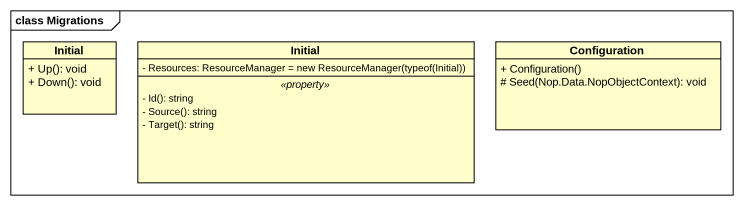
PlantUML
@startuml
mainframe class Migrations
hide circle
hide empty members
skinparam classAttributeIconSize 0
class Initial {
  + Up(): void
  + Down(): void
}
class "Initial" as Initial_2 {
  {field} - Resources: ResourceManager = new ResourceManager(typeof(Initial))
  .. <<property>> ..
  - Id(): string
  - Source(): string
  - Target(): string
}
class Configuration {
  + Configuration()
  # Seed(Nop.Data.NopObjectContext): void
}
@enduml
